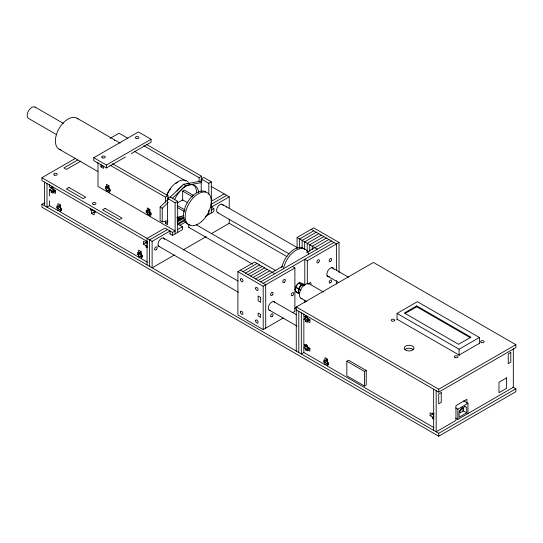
<?xml version="1.0" encoding="UTF-8"?>
<svg xmlns="http://www.w3.org/2000/svg" width="543" height="543" viewBox="0 0 543 543"><rect width="100%" height="100%" fill="white"/><g stroke="black" fill="none" stroke-linecap="round" stroke-linejoin="round"><path stroke-width="0.81" d="M295.589 289.928L295.589 290.105M299.553 293.546C295.854 290.885 300.32 283.656 304.894 284.851L302.132 283.256L298.881 283.025L296.186 285.903L295.202 289.229L295.555 291.598L298.385 293.261L295.507 291.496M304.494 285C299.872 282.801 298.589 289.928 298.27 293.091M167.875 220.852L162.228 221.877L160.124 220.662L160.124 207.032L167.923 199.451M170.319 197.116L183.514 184.281L202.064 180.907M162.228 221.877L162.228 208.254L168.228 202.417M172.43 198.331L185.625 185.502L201.752 182.563M147.058 241.343L41.926 180.649L41.926 177.724L75.715 158.217M110.236 138.289L119.053 133.198L127.815 138.255M77.635 160.029L63.911 167.957L66.436 169.416L80.887 161.074M125.453 156.975L106.428 167.957L93.783 160.653L93.783 157.735L138.417 131.969L151.063 139.266L151.063 142.185L131.304 153.594M49.508 184.539L49.508 186.975L51.198 187.946L52.461 187.22M49.508 195.948L49.508 189.894L52.04 188.435L55.583 190.478L55.583 193.396L53.051 191.937L53.051 193.199L51.198 192.134L51.198 190.864L53.723 189.405L53.723 190.674L51.198 192.134M53.051 191.937L55.583 190.478M100.95 164.013L100.95 166.932L102.844 165.839M93.783 157.735L106.428 165.038L151.063 139.266M512.918 387.091L515.85 388.781L515.85 391.7L438.724 436.233L41.926 207.141L41.926 204.222L44.865 202.525M49.793 205.519L46.983 207.141L46.983 183.568M56.845 207.969L59.377 206.51L60.47 207.141L57.938 208.6L56.845 207.969L56.845 205.831L57.938 206.462L60.47 205.003L60.47 209.089L57.938 210.548L49.508 205.682L49.508 200.815M137.535 254.552L140.06 253.092L141.16 253.73L138.628 255.19L137.535 254.552L137.535 252.414L138.628 253.045L138.628 250.126L141.16 251.585L141.16 255.672L138.628 257.131L60.47 212.008L60.47 210.06L61.732 209.333M105.335 188.733L107.86 187.274L108.96 187.912L106.428 189.371L105.335 188.733L105.335 186.595L106.428 187.226L108.96 185.767L108.96 189.853L106.428 191.312L97.998 186.446L97.998 162.371M146.216 212.34L148.741 210.881L149.841 211.512L147.309 212.971L146.216 212.34L146.216 210.195L147.309 210.833L147.309 207.908L149.841 209.367L149.841 213.46L147.309 214.919L108.96 192.779L108.96 190.831L110.222 190.098M90.566 208.464L90.566 209.897L91.828 209.164M90.566 209.897L91.658 210.528L92.921 209.795M94.19 210.528L94.19 214.906L91.658 213.447L95.453 211.261M110.039 165.174L165.432 197.157L167.963 195.697L167.963 199.933M143.712 145.728L199.111 177.71L201.636 176.251L201.636 181.342M165.432 220.892L165.432 223.438L167.543 224.653L167.543 198.371L170.068 196.912L177.656 201.29L177.656 232.438M201.215 191.441L201.215 178.932L203.747 177.466L211.329 181.851L211.329 212.999M147.309 210.833L149.841 209.367M182.672 200.829L182.672 191.095L184.355 190.125L193.797 195.568M147.058 264.923L147.058 238.425L165.011 228.06L172.599 232.438L175.124 230.979L149.841 216.379L149.841 214.431L151.103 213.704M167.543 198.371L175.124 202.749L177.656 201.29M201.215 178.932L208.804 183.31L211.329 181.851M177.154 203.041L182.672 199.858L187.756 202.79M165.432 223.438L167.963 221.978M177.025 221.123L183.473 217.404M211.288 201.338L224.184 193.892M177.14 222.033L184.362 217.858M167.543 229.519L149.583 239.884L149.583 266.382M184.566 219.691L177.405 223.825L182.462 226.743L182.462 229.662L172.599 235.357L169.837 233.768M210.949 204.453L226.716 195.358M147.309 244.9L146.047 245.626L143.515 244.167L147.309 241.974M178.247 224.313L184.695 220.587M41.926 177.724L152.115 241.343L170.068 230.979L170.068 233.897M179.93 225.284L185.665 221.978M211.329 207.154L229.241 196.817L229.241 208.403M146.047 245.626L146.047 246.895L147.309 246.162M177.656 229.519L182.462 226.743M211.329 210.073L213.861 208.614L213.861 211.539L205.342 216.453M138.628 253.045L141.16 251.585M147.479 262.242L141.16 258.597L141.16 256.649L142.422 255.916M174.473 254.932L152.115 267.842L152.115 241.343M183.147 249.929L206.157 236.639M211.288 233.68L229.241 223.309L229.241 219.168M283.222 318.008L263.185 329.574L237.902 314.974L237.902 271.649L254.545 262.038L274.772 273.72M297.089 248.463L297.089 237.481L313.732 227.87L339.022 242.47L339.022 272.464M242.959 271.649L257.07 263.504M313.732 230.789L299.614 238.94L299.614 248.232M245.484 273.109L259.602 264.964M316.257 232.248L302.146 240.4L302.146 248.728M248.015 274.568L262.126 266.423M318.789 233.707L304.677 241.859L304.677 249.359M250.547 276.027L264.658 267.882M321.32 235.167L307.202 243.318L307.202 252.481M253.072 277.493L267.19 269.342M323.845 236.633L309.734 244.778L309.734 251.443M255.604 278.953L269.715 270.801M326.377 238.092L312.259 246.237L312.259 249.57M258.129 280.412L282.76 266.192M306.802 252.305L328.902 239.551M260.66 281.871L331.434 241.011M263.185 283.331L333.959 242.47M237.902 271.649L263.185 286.249L294.89 267.95L294.89 311.275L292.704 312.537M304.786 285.143L304.786 259.31L307.318 260.769L339.022 242.47M296.268 351.063L296.268 306.971L373.394 262.445L515.85 344.69L515.85 347.608L438.724 392.141L296.268 309.89M294.564 308.539L296.749 307.277M303.849 314.03L303.849 316.223L305.539 317.193L306.802 316.46M306.802 344.981L305.539 345.715L303.849 344.737L303.849 319.141L306.381 317.682L309.924 319.725L309.924 322.644L307.392 321.184L307.392 322.447L305.539 321.381L305.539 320.112L308.064 318.653L308.064 319.915L305.539 321.381M307.392 321.184L309.924 319.725M301.324 312.816L301.324 353.988L303.849 352.522L303.849 347.656L306.381 346.196L309.924 348.239L309.924 351.165L307.392 349.706L307.392 350.968L305.539 349.896L305.539 348.633L308.064 347.174L308.064 348.436L305.539 349.896M307.392 349.706L309.924 348.239M397.055 319.779L397.055 313.413L417.37 301.684L479.415 337.502L479.415 343.868M416.698 305.892L404.359 313.019L458.591 344.33L470.93 337.21L416.698 305.892L416.698 306.775L470.197 337.658M405.085 313.474L416.698 306.775M323.832 362.113L326.357 360.654L327.456 361.285L324.924 362.744L323.832 362.113L323.832 359.968L324.924 360.606L327.456 359.147L327.456 363.233L324.924 364.692L303.517 352.332M433.993 427.66L327.456 366.152L327.456 364.204L328.719 363.477M346.841 361.231L348.525 360.253L366.226 370.475L366.226 385.075L364.543 386.053L346.841 375.831L346.841 361.231L364.543 371.453L366.226 370.475M397.055 313.413L459.1 349.23L479.415 337.502M479.415 343.339L459.1 355.068L397.055 319.25M296.268 306.971L438.724 389.216L515.85 344.69M433.918 416.427L432.656 417.153L430.124 415.694L433.918 413.501M432.656 417.153L432.656 418.422L433.918 417.689M455.699 407.929L457.858 409.171L467.971 403.334L467.971 413.556M465.018 406.497L460.803 408.927L459.12 411.852L459.12 417.2L466.709 412.823L466.709 407.467L464.659 406.286M463.417 408.492L460.05 410.44L460.05 412.87L463.417 410.922L463.417 408.492L461.998 407.671M455.72 418.158L457.858 419.393L513.318 387.322L513.318 348.667M41.926 204.222L438.724 433.314L515.85 388.781M177.866 217.431L181.898 216.698M177.554 219.087L182.394 218.205M295.623 291.666L296.186 291.605M311.2 229.329L336.49 243.929L336.49 270.59M146.243 144.268L201.636 176.251M211.044 186.31L229.241 196.817M297.089 237.481L317.316 249.156M76.97 118.184L120.078 143.067M134.684 151.504L185.821 181.029M222.012 204.175L297.347 247.669M331.719 267.516L348.545 277.229M183.514 184.281L185.625 185.502M211.098 207.026L213.861 208.614M182.672 191.095L192.833 196.96M35.064 107.066L63.334 123.39M217.241 212.435L288.917 253.819M326.954 275.776L338.656 282.53M229.071 223.214L287.016 256.663M292.358 266.491L294.89 267.95M112.564 163.714L167.963 195.697M56.777 134.745L28.508 118.422A6.557 3.787 -60 0 1 28.962 110.127A6.557 3.787 -60 0 1 35.804 107.752M177.262 205.492L185.244 210.1M177.262 207.44L184.518 211.627M323.526 292.066L309.72 284.098A8.342 4.819 -60 0 0 300.842 289.317A8.342 4.819 -60 0 0 302.084 298.745M100.95 166.932L103.475 168.391L103.475 166.206M298.996 282.971L301.759 284.566M302.37 284.919L303.747 285.72M298.765 283.107L301.521 284.702M302.132 285.055L303.517 285.856M196.233 224.754L276.054 270.835M160.124 207.032L162.228 208.254M59.092 149.155L97.808 171.507M177.066 218.496L179.977 220.173M295.623 287.009L298.385 288.604M301.066 290.152L298.996 288.957A4.772 2.756 -60 0 1 304.331 285.102M295.507 287.315L298.27 288.91M298.881 289.263L300.259 290.057M188.855 227.381L252.57 264.163M108.96 185.767L106.428 184.308L106.428 187.226M300.917 298.256L306.734 301.609M108.96 188.686L110.053 189.317L110.053 191.462L108.96 190.831M149.841 212.293L150.934 212.924L150.934 215.062L149.841 214.431M240.427 270.19L265.717 284.79L265.717 328.115M463.661 400.843L467.971 403.334M308.064 319.915L309.3 320.635M462.602 410.454L466.709 412.823M163.45 237.983L238.051 281.057M273.163 301.324L296.566 314.838M303.849 319.141L305.539 320.112M157.952 245.823L238.404 292.27M269.124 310.005L296.919 326.058M147.282 242.158L146.047 241.445L146.047 242.707M94.19 211.987L95.283 212.618L95.283 211.193M147.309 243.44L143.515 241.248L143.515 244.167M53.723 190.674L54.965 191.387M49.508 189.894L51.198 190.864M146.047 246.895L147.282 247.608M433.891 413.685L432.656 412.972L432.656 414.234M432.364 414.017L433.823 414.866M433.918 414.961L430.124 412.775L430.124 415.694M432.656 418.422L433.891 419.135M60.47 205.003L57.938 203.544L57.938 206.462M327.456 359.147L324.924 357.681L324.924 360.606M308.064 348.436L309.3 349.149M303.849 347.656L305.539 348.633M60.47 207.921L61.563 208.553L61.563 210.698L60.47 210.06M141.16 254.504L142.252 255.135L142.252 257.28L141.16 256.649M327.456 362.066L328.549 362.697L328.549 364.835L327.456 364.204M466.919 403.429L466.919 399.315L455.957 405.641L455.957 420.438L436.192 431.855L436.192 390.682M459.1 349.23L459.1 355.597M457.858 409.171L457.858 419.393M438.724 389.216L438.724 392.141M438.724 433.314L438.724 436.233M433.667 389.216L433.667 430.389M364.543 371.453L364.543 386.053M336.49 280.588L336.49 283.921M326.357 359.222L326.357 360.654M324.924 362.744L324.924 364.692M307.392 318.266L307.392 316.997L305.539 315.924L305.539 317.193M307.392 346.78L307.392 345.518L305.539 344.445L305.539 345.715M307.318 260.769L307.318 284.098M304.786 300.136L304.786 302.634M298.793 311.349L298.793 352.522M263.185 286.249L263.185 329.574M208.804 183.31L208.804 194.251M208.804 210.25L208.804 214.458M199.111 177.71L199.111 181.953M175.124 202.749L175.124 233.897M172.599 232.438L172.599 235.357M165.432 197.157L165.432 202.24M148.741 209.449L148.741 210.881M147.309 212.971L147.309 214.919M140.06 251.667L140.06 253.092M138.628 255.19L138.628 257.131M107.86 185.849L107.86 187.274M106.428 165.038L106.428 167.957M106.428 189.371L106.428 191.312M91.658 210.528L91.658 213.447M57.938 208.6L57.938 210.548M53.051 189.018L53.051 187.749L51.198 186.683L51.198 187.946M44.451 182.109L44.451 205.682M404.881 349.617A4.887 2.824 0 0 1 413.345 349.617M306.34 316.243A1.724 0.998 -60 0 1 304.65 318.524A1.724 0.998 -60 0 1 304.25 316.454M306.34 345.144A1.785 1.032 -60 0 1 304.345 347.072A1.785 1.032 -60 0 1 304.487 344.567M295.657 290.912A4.772 2.756 -60 0 1 296.526 285.38A4.772 2.756 -60 0 1 300.958 283.154M299.023 292.86A4.772 2.756 -60 0 1 298.691 290.105M327.918 365.69A1.785 1.032 0 0 1 325.725 364.428A1.785 1.032 0 0 1 328.719 363.959M141.621 258.129A1.785 1.032 0 0 1 139.429 256.866A1.785 1.032 0 0 1 142.422 256.405M60.47 211.58A1.785 1.032 0 0 1 58.82 210.155A1.785 1.032 0 0 1 61.732 209.822M226.085 206.625A1.785 1.032 -60 0 1 226.669 207.168M218.272 212.842A4.772 2.756 -60 0 1 217.906 206.598A4.772 2.756 -60 0 1 223.214 205.614M159.717 246.651A4.772 2.756 -60 0 1 159.343 240.406A4.772 2.756 -60 0 1 164.658 239.422M189.622 227.707A2.98 1.724 -60 0 1 188.855 224.829M270.054 310.623A5.009 2.891 -60 0 1 269.321 304.616A5.009 2.891 -60 0 1 274.887 302.247M308.634 284.111A1.785 1.032 -60 0 1 310.501 282.604A1.785 1.032 -60 0 1 310.623 284.729M329.465 276.726A5.009 2.891 -60 0 1 327.884 270.808A5.009 2.891 -60 0 1 333.802 269.219M114.417 140.257A1.785 1.032 0 0 1 114.702 140.467M109.421 192.31A1.785 1.032 0 0 1 107.181 191.184A1.785 1.032 0 0 1 109.849 190.423M150.302 215.917A1.785 1.032 0 0 1 148.11 214.648A1.785 1.032 0 0 1 151.103 214.186M61.013 149.868A17.878 10.324 -60 0 1 58.8 129.017A17.878 10.324 -60 0 1 78.063 118.992M166.592 195.195A18.476 10.67 -60 0 1 188.482 182.285M192.751 184.342A18.476 10.67 -60 0 1 196.58 192.799M183.514 215.428A18.476 10.67 -60 0 1 176.984 217.18M176.984 191.048A18.476 10.67 -60 0 1 182.149 186.127M186.894 183.819A18.476 10.67 -60 0 1 189.297 183.473M167.258 194.543A17.878 10.324 -60 0 1 168.676 191.774M169.07 191.109A17.878 10.324 -60 0 1 170.821 188.543M175.633 183.656A17.878 10.324 -60 0 1 177.615 182.333M190.05 224.721A18.476 10.67 -60 0 1 186.215 204.684A18.476 10.67 -60 0 1 205.817 191.883M174.602 199.817A18.476 10.67 -60 0 1 188.618 185.143A18.476 10.67 -60 0 1 198.616 192.48M183.575 217.641A18.476 10.67 -60 0 1 177.004 217.872M281.742 267.719A18.476 10.67 -60 0 1 291.808 251.015A18.476 10.67 -60 0 1 304.725 249.169M283.426 268.697A18.476 10.67 -60 0 1 296.044 250.228A18.476 10.67 -60 0 1 308.668 254.124M394.7 320.513L393.431 321.246A1.785 1.032 0 0 1 391.191 320.336A1.785 1.032 0 0 1 393.125 319.216A1.785 1.032 0 0 1 394.7 320.513M68.9 187.457L66.368 188.923L83.228 198.657L85.76 197.19L68.9 187.457M105.145 208.39L102.613 209.849L119.474 219.582L122.005 218.123L105.145 208.39M441.249 392.623L438.724 394.089L438.724 403.822L441.249 402.356L441.249 392.623M510.793 352.475L508.262 353.934L508.262 363.667L510.793 362.208L510.793 352.475M506.578 377.88L498.99 382.258L498.99 392.677L506.578 388.293L506.578 377.88M260.66 297.442L258.129 295.983L258.129 300.849L260.66 302.308L260.66 297.442M260.66 314.485L258.129 313.026L258.129 315.951L260.66 317.411L260.66 314.485M454.925 357.477A1.785 1.032 0 0 0 457.919 357.016A1.785 1.032 0 0 0 455.726 355.753A1.785 1.032 0 0 0 454.925 357.477M481.424 342.552A1.785 1.032 0 0 0 484.112 341.662A1.785 1.032 0 0 0 481.424 340.766A1.785 1.032 0 0 0 481.424 342.552M406.666 350.554A4.887 2.824 0 0 0 413.997 348.111A4.887 2.824 0 0 0 406.666 345.667A4.887 2.824 0 0 0 406.666 350.554M240.427 279.435A1.785 1.032 60 0 0 242.327 281.797A1.785 1.032 60 0 0 242.327 279.265A1.785 1.032 60 0 0 240.427 279.435M240.427 312.055A1.785 1.032 60 0 0 242.327 314.417A1.785 1.032 60 0 0 242.327 311.886A1.785 1.032 60 0 0 240.427 312.055M255.604 288.197A1.785 1.032 60 0 0 257.497 290.559A1.785 1.032 60 0 0 257.497 288.028A1.785 1.032 60 0 0 255.604 288.197M255.604 320.818A1.785 1.032 60 0 0 257.497 323.173A1.785 1.032 60 0 0 257.497 320.648A1.785 1.032 60 0 0 255.604 320.818M156.235 249.624A1.785 1.032 -60 0 0 156.805 246.855A1.785 1.032 -60 0 0 154.687 248.728A1.785 1.032 -60 0 0 156.235 249.624M272.138 316.488A1.724 0.998 -60 0 0 272.688 313.813A1.724 0.998 -60 0 0 270.645 315.626A1.724 0.998 -60 0 0 272.138 316.488M292.806 295.392A1.785 1.032 -60 0 0 293.369 292.623A1.785 1.032 -60 0 0 291.252 294.503A1.785 1.032 -60 0 0 292.806 295.392M272.152 295.114A1.785 1.032 -60 0 0 272.715 292.344A1.785 1.032 -60 0 0 270.604 294.225A1.785 1.032 -60 0 0 272.152 295.114M284.376 282.245A1.785 1.032 -60 0 0 284.939 279.475A1.785 1.032 -60 0 0 282.822 281.349A1.785 1.032 -60 0 0 284.376 282.245M318.49 262.547A1.785 1.032 -60 0 0 319.053 259.778A1.785 1.032 -60 0 0 316.942 261.651A1.785 1.032 -60 0 0 318.49 262.547M330.714 261.305A1.785 1.032 -60 0 0 331.278 258.536A1.785 1.032 -60 0 0 329.16 260.409A1.785 1.032 -60 0 0 330.714 261.305M330.701 282.679A1.724 0.998 -60 0 0 331.25 280.005A1.724 0.998 -60 0 0 329.207 281.817A1.724 0.998 -60 0 0 330.701 282.679M136.259 138.458A1.785 1.032 0 0 0 138.94 137.562A1.785 1.032 0 0 0 136.259 136.666A1.785 1.032 0 0 0 136.259 138.458M102.586 157.898A1.785 1.032 0 0 0 105.267 157.002A1.785 1.032 0 0 0 102.586 156.112A1.785 1.032 0 0 0 102.586 157.898M93.294 204.412A1.785 1.032 0 0 0 95.975 203.523A1.785 1.032 0 0 0 93.294 202.627A1.785 1.032 0 0 0 93.294 204.412M54.585 175.172A1.785 1.032 0 0 0 57.266 174.283A1.785 1.032 0 0 0 54.585 173.387A1.785 1.032 0 0 0 54.585 175.172M201.65 221.483A18.476 10.67 -60 0 0 207.507 192.86A18.476 10.67 -60 0 0 185.645 212.238A18.476 10.67 -60 0 0 201.65 221.483"/></g></svg>
